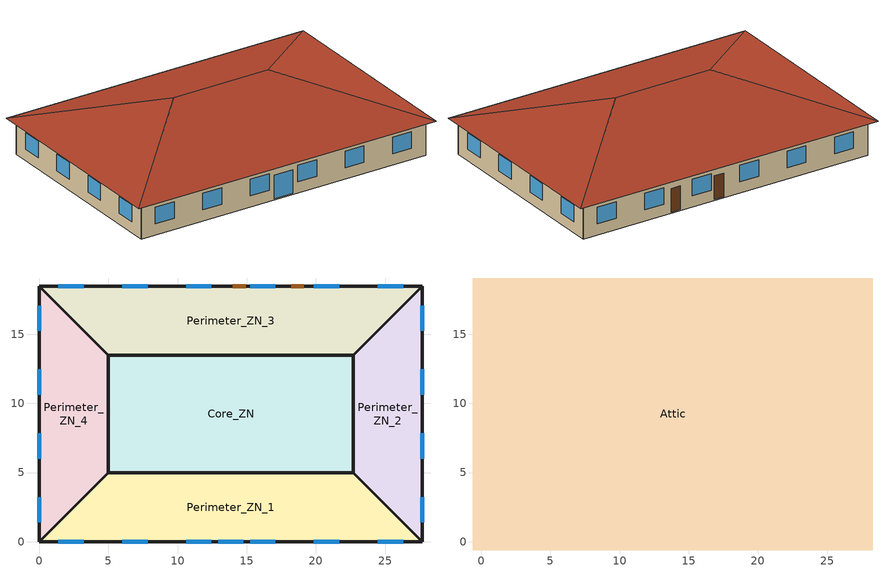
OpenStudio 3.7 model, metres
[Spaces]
Perimeter_ZN_4
 floor ground (res_ext_wall_grd): 0,18.46 5,13.46 5,5 0,0 z-0.1
 wall outside (res_ext_wall_grd): 0,18.46 0,0 z-0.1:3.06
 wall outside (int_wall): 0,0 5,5 5,13.46 0,18.46 z-0.1:3.06
 window (Window_U_0.504_SHGC_North_0.229): 0,3.22 0,1.39 / 0,7.84 0,6.01 / 0,12.45 0,10.62 / 0,17.07 0,15.24 z0.9:2.42
 roof outside (res_roof_floor): 5,13.46 0,18.46 0,0 5,5 z3.06
Perimeter_ZN_2
 floor ground (res_ext_wall_grd): 27.69,18.46 27.69,0 22.69,5 22.69,13.46 z-0.1
 wall outside (int_wall): 27.69,18.46 22.69,13.46 22.69,5 27.69,0 z-0.1:3.06
 wall outside (res_ext_wall_grd): 27.69,0 27.69,18.46 z-0.1:3.06
 window (Window_U_0.504_SHGC_North_0.229): 27.69,15.24 27.69,17.07 / 27.69,10.62 27.69,12.45 / 27.69,6.01 27.69,7.84 / 27.69,1.39 27.69,3.22 z0.9:2.42
 roof outside (res_roof_floor): 22.69,13.46 22.69,5 27.69,0 27.69,18.46 z3.06
Perimeter_ZN_1
 floor ground (res_ext_wall_grd): 5,5 22.69,5 27.69,0 0,0 z-0.1
 wall outside (int_wall): 27.69,0 22.69,5 5,5 0,0 z-0.1:3.06
 wall outside (res_ext_wall_grd): 0,0 27.69,0 z-0.1:3.06
 window (Window_U_0.504_SHGC_North_0.229): 24.47,0 26.3,0 / 19.85,0 21.68,0 / 15.24,0 17.07,0 / 10.62,0 12.45,0 / 6.01,0 7.84,0 / 1.39,0 3.22,0 z0.9:2.42; 12.93,0 14.76,0 z0:2.13
 roof outside (res_roof_floor): 22.69,5 5,5 0,0 27.69,0 z3.06
Core_ZN
 floor ground (res_ext_wall_grd): 5,5 5,13.46 22.69,13.46 22.69,5 z-0.1
 wall outside (int_wall): 5,13.46 5,5 22.69,5 22.69,13.46 5,13.46 z-0.1:3.06
 roof outside (res_roof_floor): 22.69,13.46 5,13.46 5,5 22.69,5 z3.06
Perimeter_ZN_3
 floor ground (res_ext_wall_grd): 22.69,13.46 5,13.46 0,18.46 27.69,18.46 z-0.1
 wall outside (int_wall): 0,18.46 5,13.46 22.69,13.46 27.69,18.46 z-0.1:3.06
 wall outside (res_ext_wall_grd): 27.69,18.46 0,18.46 z-0.1:3.06
 window (Window_U_0.504_SHGC_North_0.229): 26.3,18.46 24.47,18.46 / 21.68,18.46 19.85,18.46 / 17.07,18.46 15.24,18.46 / 12.45,18.46 10.62,18.46 / 7.84,18.46 6.01,18.46 / 3.22,18.46 1.39,18.46 z0.9:2.42
 door (Swinging Door_con): 19.13,18.46 18.22,18.46 / 14.91,18.46 14,18.46 z0:2.13
 roof outside (res_roof_floor): 5,13.46 22.69,13.46 27.69,18.46 0,18.46 z3.06
Attic
 floor ground (res_roof_floor): 28.29,-0.6 -0.6,-0.6 -0.6,19.06 28.29,19.06 z3.06
 roof outside (res_roof_floor): 9.23,9.23,6.36 -0.6,19.06,3.06 -0.6,-0.6,3.06; 28.29,19.06,3.06 18.46,9.23,6.36 28.29,-0.6,3.06; 9.23,9.23,6.36 -0.6,-0.6,3.06 28.29,-0.6,3.06 18.46,9.23,6.36; -0.6,19.06,3.06 9.23,9.23,6.36 18.46,9.23,6.36 28.29,19.06,3.06
[Site]
Miami Intl Ap_FL_USA: Latitude {deg}=25.82; Longitude {deg}=-80.3; Time Zone {hr}=-5; Elevation {m}=11
[Site:GroundTemperature:BuildingSurface]
22.26, 20.91, 20.55, 20.86, 22.68, 24.72, 26.64, 28.02, 28.43, 27.78, 26.21, 24.23
[Site:WaterMainsTemperature]
Calculation Method=Correlation; Annual Average Outdoor Air Temperature {C}=24.5069; Maximum Difference In Monthly Average Outdoor Air Temperatures {deltaC}=8.7051
[ClimateZones]
Climate Zone Institution Name 1=ASHRAE; Climate Zone Document Name 1=ANSI/ASHRAE Standard 169; Climate Zone Document Year 1=2006; Climate Zone Value 1=1A
[SizingPeriod:DesignDay] Barometric Pressure {Pa}=101193; Rain Indicator=No; Snow Indicator=No; Day of Month=21; Daylight Saving Time Indicator=No; Humidity Condition Type=Wetbulb; Dry-Bulb Temperature Range Modifier Type=DefaultMultipliers
Name | Maximum Dry-Bulb Temperature {C} | Daily Dry-Bulb Temperature Range {deltaC} | Wind Speed {m/s} | Wind Direction {deg} | Sky Clearness | Month | Day Type | Wetbulb or DewPoint at Maximum Dry-Bulb {C} | Solar Model Indicator | ASHRAE Clear Sky Optical Depth for Beam Irradiance | ASHRAE Clear Sky Optical Depth for Diffuse Irradiance
Miami Intl Ap Ann Htg 99.6% Condns DB | 8.7 | 0 | 3.8 | 340 | 0 | 1 | WinterDesignDay | 8.7 | ASHRAEClearSky
Miami Intl Ap Ann Clg .4% Condns DB=>MWB | 33.2 | 6.7 | 4.5 | 140 |  | 7 | SummerDesignDay | 25.3 | ASHRAETau | 0.528 | 1.905
[Material]
Name | Roughness | Thickness {m} | Conductivity {W/m-K} | Density {kg/m3} | Specific Heat {J/kg-K}
Material 1 | Smooth | 0.0254 | 0.72 | 1856 | 840
Material 2; Material 3; Material 4 | MediumSmooth | 0.0159 | 0.16 | 800 | 1090
Material 5; Material 6 | Smooth | 0.0127 | 0.16 | 800 | 1090
[Material:NoMass] Thermal Absorptance=0.9; Solar Absorptance=0.7; Visible Absorptance=0.7
Name | Roughness | Thermal Resistance {m2-K/W}
Material No Mass 1 | MediumSmooth | 1.06783
Material No Mass 2 | MediumSmooth | 6.23479
Material No Mass 3 | MediumRough | 0.475973
[Construction]
res_ext_wall_grd: Material 1, Material 2, Material No Mass 1, Material 3
res_roof_floor: Material 4, Material No Mass 2
int_wall: Material 5, Material 6
Window_U_0.504_SHGC_North_0.229: Window Material Simple Glazing System 1
Swinging Door_con: Material No Mass 3
[WindowMaterial:SimpleGlazingSystem]
Window Material Simple Glazing System 1: U-Factor {W/m2-K}=2.86184; Solar Heat Gain Coefficient=0.229; Visible Transmittance=0.2519
[BuildingStory]
Ground_level; Attic_level
[Space] Floor Area {m2}=Autocalculate
Name | Building Story | Thermal Zone | Design Specification Outdoor Air Object | Part of Total Floor Area
Perimeter_ZN_4 | Ground_level | Perimeter_ZN_4_tzone | Design Specification Outdoor Air 1
Perimeter_ZN_2 | Ground_level | Perimeter_ZN_2_tzone | Design Specification Outdoor Air 2
Perimeter_ZN_1 | Ground_level | Perimeter_ZN_1_tzone | Design Specification Outdoor Air 3
Core_ZN | Ground_level | Core_ZN_tzone | Design Specification Outdoor Air 4
Perimeter_ZN_3 | Ground_level | Perimeter_ZN_3_tzone | Design Specification Outdoor Air 5
Attic | Attic_level | Attic_tzone |  | No
[ThermalZone] Use Ideal Air Loads=No
Name | Thermostat
Perimeter_ZN_4_tzone | Thermostat Setpoint Dual Setpoint 5
Perimeter_ZN_2_tzone | Thermostat Setpoint Dual Setpoint 4
Perimeter_ZN_1_tzone | Thermostat Setpoint Dual Setpoint 3
Core_ZN_tzone | Thermostat Setpoint Dual Setpoint 2
Perimeter_ZN_3_tzone | Thermostat Setpoint Dual Setpoint 1
Attic_tzone
[Sizing:Zone] Zone Cooling Design Supply Air Temperature Input Method=SupplyAirTemperature; Zone Cooling Design Supply Air Temperature Difference {deltaC}=11.11; Zone Heating Design Supply Air Temperature Input Method=SupplyAirTemperature; Zone Heating Design Supply Air Temperature Difference {deltaC}=11.11; Zone Heating Design Supply Air Humidity Ratio {kg-H2O/kg-air}=0.008; Cooling Design Air Flow Method=DesignDay; Heating Design Air Flow Method=DesignDay; Account for Dedicated Outdoor Air System=No; Dedicated Outdoor Air System Control Strategy=NeutralSupplyAir; Dedicated Outdoor Air Low Setpoint Temperature for Design {C}=autosize; Dedicated Outdoor Air High Setpoint Temperature for Design {C}=autosize; Zone Load Sizing Method=Sensible Load Only No Latent Load; Zone Latent Cooling Design Supply Air Humidity Ratio Input Method=HumidityRatioDifference; Zone Cooling Design Supply Air Humidity Ratio Difference {kgWater/kgDryAir}=0.005; Zone Latent Heating Design Supply Air Humidity Ratio Input Method=HumidityRatioDifference; Zone Humidification Design Supply Air Humidity Ratio Difference {kgWater/kgDryAir}=0.005
Name | Zone Cooling Design Supply Air Temperature {C} | Zone Heating Design Supply Air Temperature {C} | Zone Cooling Design Supply Air Humidity Ratio {kg-H2O/kg-air}
Perimeter_ZN_4_tzone; Perimeter_ZN_2_tzone; Perimeter_ZN_1_tzone; Core_ZN_tzone; Perimeter_ZN_3_tzone | 13.8889 | 50 | 0.008
Attic_tzone | 14 | 40 | 0.0085
[Zone equipment]
Perimeter_ZN_4_tzone: Perimeter_ZN_4_tzone PTAC
Perimeter_ZN_2_tzone: Perimeter_ZN_2_tzone PTAC
Perimeter_ZN_1_tzone: Perimeter_ZN_1_tzone PTAC
Core_ZN_tzone: Core_ZN_tzone PTAC
Perimeter_ZN_3_tzone: Perimeter_ZN_3_tzone PTAC
[DesignSpecification:OutdoorAir] Outdoor Air Flow per Floor Area {m3/s-m2}=0.0024
Design Specification Outdoor Air 1; Design Specification Outdoor Air 2; Design Specification Outdoor Air 3; Design Specification Outdoor Air 4; Design Specification Outdoor Air 5
[ThermostatSetpoint:DualSetpoint] Heating Setpoint Temperature Schedule=thermostat heating ruleset; Cooling Setpoint Temperature Schedule=thermostat cooling ruleset
Thermostat Setpoint Dual Setpoint 1; Thermostat Setpoint Dual Setpoint 2; Thermostat Setpoint Dual Setpoint 3; Thermostat Setpoint Dual Setpoint 4; Thermostat Setpoint Dual Setpoint 5
[SpaceInfiltration:DesignFlowRate]
Space Infiltration Design Flow Rate 1: Space or SpaceType=Attic; Schedule=ruleset_on; Design Flow Rate Calculation Method=Flow/Space; Design Flow Rate {m3/s}=0.2
[People:Definition] Number of People Calculation Method=Area/Person; Space Floor Area per Person {m2/person}=18.58063; Fraction Radiant=0.3
Perimeter_ZN_3_ppl_1definition; Core_ZN_ppl_2definition; Perimeter_ZN_1_ppl_3definition; Perimeter_ZN_2_ppl_4definition; Perimeter_ZN_4_ppl_5definition
[People] Number of People Schedule=occupancy schedule; Activity Level Schedule=activity schedule; Multiplier=1
Name | People Definition | Space or SpaceType
Perimeter_ZN_3_ppl_1 | Perimeter_ZN_3_ppl_1definition | Perimeter_ZN_3
Core_ZN_ppl_2 | Core_ZN_ppl_2definition | Core_ZN
Perimeter_ZN_1_ppl_3 | Perimeter_ZN_1_ppl_3definition | Perimeter_ZN_1
Perimeter_ZN_2_ppl_4 | Perimeter_ZN_2_ppl_4definition | Perimeter_ZN_2
Perimeter_ZN_4_ppl_5 | Perimeter_ZN_4_ppl_5definition | Perimeter_ZN_4
[Lights:Definition] Design Level Calculation Method=Watts/Area; Watts per Space Floor Area {W/m2}=6.18125
Perimeter_ZN_3_lights_1_definition; Core_ZN_lights_2_definition; Perimeter_ZN_1_lights_3_definition; Perimeter_ZN_2_lights_4_definition; Perimeter_ZN_4_lights_5_definition
[Lights] Schedule=occupancy schedule; Fraction Replaceable=1; Multiplier=1
Name | Lights Definition | Space or SpaceType
Perimeter_ZN_3_lights_1 | Perimeter_ZN_3_lights_1_definition | Perimeter_ZN_3
Core_ZN_lights_2 | Core_ZN_lights_2_definition | Core_ZN
Perimeter_ZN_1_lights_3 | Perimeter_ZN_1_lights_3_definition | Perimeter_ZN_1
Perimeter_ZN_2_lights_4 | Perimeter_ZN_2_lights_4_definition | Perimeter_ZN_2
Perimeter_ZN_4_lights_5 | Perimeter_ZN_4_lights_5_definition | Perimeter_ZN_4
[ElectricEquipment:Definition] Design Level Calculation Method=Watts/Area; Watts per Space Floor Area {W/m2}=6.78
Perimeter_ZN_3_elec_equip_1_definition; Core_ZN_elec_equip_2_definition; Perimeter_ZN_1_elec_equip_3_definition; Perimeter_ZN_2_elec_equip_4_definition; Perimeter_ZN_4_elec_equip_5_definition
[ElectricEquipment] Schedule=occupancy schedule; Multiplier=1
Name | Electric Equipment Definition | Space or SpaceType
Perimeter_ZN_3_elec_equip_1 | Perimeter_ZN_3_elec_equip_1_definition | Perimeter_ZN_3
Core_ZN_elec_equip_2 | Core_ZN_elec_equip_2_definition | Core_ZN
Perimeter_ZN_1_elec_equip_3 | Perimeter_ZN_1_elec_equip_3_definition | Perimeter_ZN_1
Perimeter_ZN_2_elec_equip_4 | Perimeter_ZN_2_elec_equip_4_definition | Perimeter_ZN_2
Perimeter_ZN_4_elec_equip_5 | Perimeter_ZN_4_elec_equip_5_definition | Perimeter_ZN_4
[Fan:OnOff] Availability Schedule=Always On Discrete; Fan Total Efficiency=0.52; Pressure Rise {Pa}=331.28; Maximum Flow Rate {m3/s}=autosize; Motor Efficiency=0.8; Motor In Airstream Fraction=1
Name | Fan Power Ratio Function of Speed Ratio Curve | Fan Efficiency Ratio Function of Speed Ratio Curve
Perimeter_ZN_3_tzonePTAC_fan | Fan On Off Power Curve | Fan On Off Efficiency Curve
Core_ZN_tzonePTAC_fan | Fan On Off Power Curve 1 | Fan On Off Efficiency Curve 1
Perimeter_ZN_1_tzonePTAC_fan | Fan On Off Power Curve 2 | Fan On Off Efficiency Curve 2
Perimeter_ZN_2_tzonePTAC_fan | Fan On Off Power Curve 3 | Fan On Off Efficiency Curve 3
Perimeter_ZN_4_tzonePTAC_fan | Fan On Off Power Curve 4 | Fan On Off Efficiency Curve 4
[Coil:Heating:Electric] Availability Schedule=Always Off Discrete; Efficiency=1; Nominal Capacity {W}=0
Perimeter_ZN_3_tzonePTAC No Heat; Core_ZN_tzonePTAC No Heat; Perimeter_ZN_1_tzonePTAC No Heat; Perimeter_ZN_2_tzonePTAC No Heat; Perimeter_ZN_4_tzonePTAC No Heat
[Coil:Cooling:DX:SingleSpeed] Availability Schedule=Always On Discrete; Rated Total Cooling Capacity {W}=autosize; Rated Sensible Heat Ratio=autosize; Rated COP {W/W}=3; Rated Air Flow Rate {m3/s}=autosize; Rated Evaporator Fan Power Per Volume Flow Rate 2017 {W/(m3/s)}=773.3; Rated Evaporator Fan Power Per Volume Flow Rate 2023 {W/(m3/s)}=934.4; Minimum Outdoor Dry-Bulb Temperature for Compressor Operation {C}=-25; Nominal Time for Condensate Removal to Begin {s}=0; Ratio of Initial Moisture Evaporation Rate and Steady State Latent Capacity=0; Maximum Cycling Rate {cycles/hr}=0; Latent Capacity Time Constant {s}=0; Condenser Type=AirCooled; Evaporative Condenser Effectiveness=0.9; Evaporative Condenser Air Flow Rate {m3/s}=autosize; Evaporative Condenser Pump Rated Power Consumption {W}=autosize; Crankcase Heater Capacity {W}=0; Maximum Outdoor Dry-Bulb Temperature for Crankcase Heater Operation {C}=10; Basin Heater Capacity {W/K}=0; Basin Heater Setpoint Temperature {C}=2
Name | Total Cooling Capacity Function of Temperature Curve | Total Cooling Capacity Function of Flow Fraction Curve | Energy Input Ratio Function of Temperature Curve | Energy Input Ratio Function of Flow Fraction Curve | Part Load Fraction Correlation Curve
Perimeter_ZN_3_tzonePTAC 1spd DX AC Clg Coil | Curve Biquadratic 3 | Curve Quadratic 4 | Curve Biquadratic 4 | Curve Quadratic 5 | Curve Quadratic 6
Core_ZN_tzonePTAC 1spd DX AC Clg Coil | Curve Biquadratic 7 | Curve Quadratic 10 | Curve Biquadratic 8 | Curve Quadratic 11 | Curve Quadratic 12
Perimeter_ZN_1_tzonePTAC 1spd DX AC Clg Coil | Curve Biquadratic 11 | Curve Quadratic 16 | Curve Biquadratic 12 | Curve Quadratic 17 | Curve Quadratic 18
Perimeter_ZN_2_tzonePTAC 1spd DX AC Clg Coil | Curve Biquadratic 15 | Curve Quadratic 22 | Curve Biquadratic 16 | Curve Quadratic 23 | Curve Quadratic 24
Perimeter_ZN_4_tzonePTAC 1spd DX AC Clg Coil | Curve Biquadratic 19 | Curve Quadratic 28 | Curve Biquadratic 20 | Curve Quadratic 29 | Curve Quadratic 30
[ZoneHVAC:PackagedTerminalAirConditioner] Availability Schedule=Always On Discrete; Supply Air Flow Rate During Cooling Operation {m3/s}=Autosize; Supply Air Flow Rate During Heating Operation {m3/s}=Autosize; Supply Air Flow Rate When No Cooling or Heating is Needed {m3/s}=Autosize; Outdoor Air Flow Rate During Cooling Operation {m3/s}=Autosize; Outdoor Air Flow Rate During Heating Operation {m3/s}=Autosize; Outdoor Air Flow Rate When No Cooling or Heating is Needed {m3/s}=Autosize; Fan Placement=DrawThrough; Supply Air Fan Operating Mode Schedule=Always Off Discrete
Name | Supply Air Fan | Heating Coil | Cooling Coil
Perimeter_ZN_3_tzone PTAC | Perimeter_ZN_3_tzonePTAC_fan | Perimeter_ZN_3_tzonePTAC No Heat | Perimeter_ZN_3_tzonePTAC 1spd DX AC Clg Coil
Core_ZN_tzone PTAC | Core_ZN_tzonePTAC_fan | Core_ZN_tzonePTAC No Heat | Core_ZN_tzonePTAC 1spd DX AC Clg Coil
Perimeter_ZN_1_tzone PTAC | Perimeter_ZN_1_tzonePTAC_fan | Perimeter_ZN_1_tzonePTAC No Heat | Perimeter_ZN_1_tzonePTAC 1spd DX AC Clg Coil
Perimeter_ZN_2_tzone PTAC | Perimeter_ZN_2_tzonePTAC_fan | Perimeter_ZN_2_tzonePTAC No Heat | Perimeter_ZN_2_tzonePTAC 1spd DX AC Clg Coil
Perimeter_ZN_4_tzone PTAC | Perimeter_ZN_4_tzonePTAC_fan | Perimeter_ZN_4_tzonePTAC No Heat | Perimeter_ZN_4_tzonePTAC 1spd DX AC Clg Coil
[Schedule:Day]
Schedule Day 1; Schedule Day 2; Schedule Day 3; Schedule Day 4; Schedule Day 5: 24, 0, 0
day_on 1; day_on 2; day_on 3; day_on 4; day_on 5; day_on 6: 24, 0, 1
weekday occupancy 1: 9, 0, 0, 18, 0, 1, 24, 0, 0
weekday activity 1; weekday activity 2; weekday activity 3; weekday activity 4; weekday activity 5; weekday activity 6: 24, 0, 70
thermostat cooling design day schedule 1: 9, 0, 25, 18, 0, 25, 24, 0, 25
thermostat cooling weekday schedule 1: 9, 0, 60, 18, 0, 25, 24, 0, 60
thermostat cooling weekends schedule 1: 24, 0, 60
thermostat heating weekday schedule 1; thermostat heating weekday schedule 2: 9, 0, 20, 18, 0, 20, 24, 0, 20
[Schedule:Ruleset]
Name | Default Day Schedule | Summer Design Day Schedule | Winter Design Day Schedule | Holiday Schedule | Custom Day 1 Schedule | Custom Day 2 Schedule
ruleset_on | Schedule Day 1 | day_on 1 | day_on 2 | day_on 3 | day_on 4 | day_on 5
occupancy schedule | Schedule Day 2
activity schedule | Schedule Day 3 | weekday activity 1 | weekday activity 2 | weekday activity 3 | weekday activity 4 | weekday activity 5
thermostat cooling ruleset | Schedule Day 4 | thermostat cooling design day schedule 1 | thermostat heating weekday schedule 1
thermostat heating ruleset | Schedule Day 5
[Schedule:Rule]
Name | Schedule Ruleset | Rule Order | Day Schedule | Apply Sunday | Apply Monday | Apply Tuesday | Apply Wednesday | Apply Thursday | Apply Friday | Apply Saturday
rule_on | ruleset_on | 0 | day_on 6 | Yes | Yes | Yes | Yes | Yes | Yes | Yes
occupancy weekdays | occupancy schedule | 0 | weekday occupancy 1 |  | Yes | Yes | Yes | Yes | Yes
activity weekdays | activity schedule | 0 | weekday activity 6 | Yes | Yes | Yes | Yes | Yes | Yes | Yes
thermostat cooling weekday rule | thermostat cooling ruleset | 1 | thermostat cooling weekday schedule 1 |  | Yes | Yes | Yes | Yes | Yes
thermostat cooling weekend rule | thermostat cooling ruleset | 0 | thermostat cooling weekends schedule 1 | Yes |  |  |  |  |  | Yes
thermostat heating weekday rule | thermostat heating ruleset | 0 | thermostat heating weekday schedule 2 | Yes | Yes | Yes | Yes | Yes | Yes | Yes
[Schedule:Constant]
Name | Value
Always On Discrete | 1
Always Off Discrete | 0
[Curve:Exponent] Coefficient1 Constant=1; Coefficient2 Constant=0; Coefficient3 Constant=0; Minimum Value of x=0; Maximum Value of x=1
Fan On Off Power Curve; Fan On Off Power Curve 1; Fan On Off Power Curve 2; Fan On Off Power Curve 3; Fan On Off Power Curve 4
[Curve:Cubic] Coefficient1 Constant=1; Coefficient2 x=0; Coefficient3 x**2=0; Coefficient4 x**3=0; Minimum Value of x=0; Maximum Value of x=1
Fan On Off Efficiency Curve; Fan On Off Efficiency Curve 1; Fan On Off Efficiency Curve 2; Fan On Off Efficiency Curve 3; Fan On Off Efficiency Curve 4
[Curve:Biquadratic] Minimum Value of x=12.77778; Maximum Value of x=23.88889; Minimum Value of y=23.88889; Maximum Value of y=46.11111
Name | Coefficient1 Constant | Coefficient2 x | Coefficient3 x**2 | Coefficient4 y | Coefficient5 y**2 | Coefficient6 x*y
Curve Biquadratic 3; Curve Biquadratic 7; Curve Biquadratic 11; Curve Biquadratic 15; Curve Biquadratic 19 | 0.942588 | 0.00954335 | 0.00068377 | -0.0110427 | 5.249e-06 | -9.72e-06
Curve Biquadratic 4; Curve Biquadratic 8; Curve Biquadratic 12; Curve Biquadratic 16; Curve Biquadratic 20 | 0.342414 | 0.034885 | -0.0006237 | 0.00497722 | 0.000437951 | -0.000728028
[Curve:Quadratic]
Name | Coefficient1 Constant | Coefficient2 x | Coefficient3 x**2 | Minimum Value of x | Maximum Value of x | Minimum Curve Output | Maximum Curve Output
Curve Quadratic 4; Curve Quadratic 10; Curve Quadratic 16; Curve Quadratic 22; Curve Quadratic 28 | 0.8 | 0.2 | 0 | 0.5 | 1.5
Curve Quadratic 5; Curve Quadratic 11; Curve Quadratic 17; Curve Quadratic 23; Curve Quadratic 29 | 1.1552 | -0.1808 | 0.0256 | 0.5 | 1.5
Curve Quadratic 6; Curve Quadratic 12; Curve Quadratic 18; Curve Quadratic 24; Curve Quadratic 30 | 0.85 | 0.15 | 0 | 0 | 1 | 0.7 | 1
